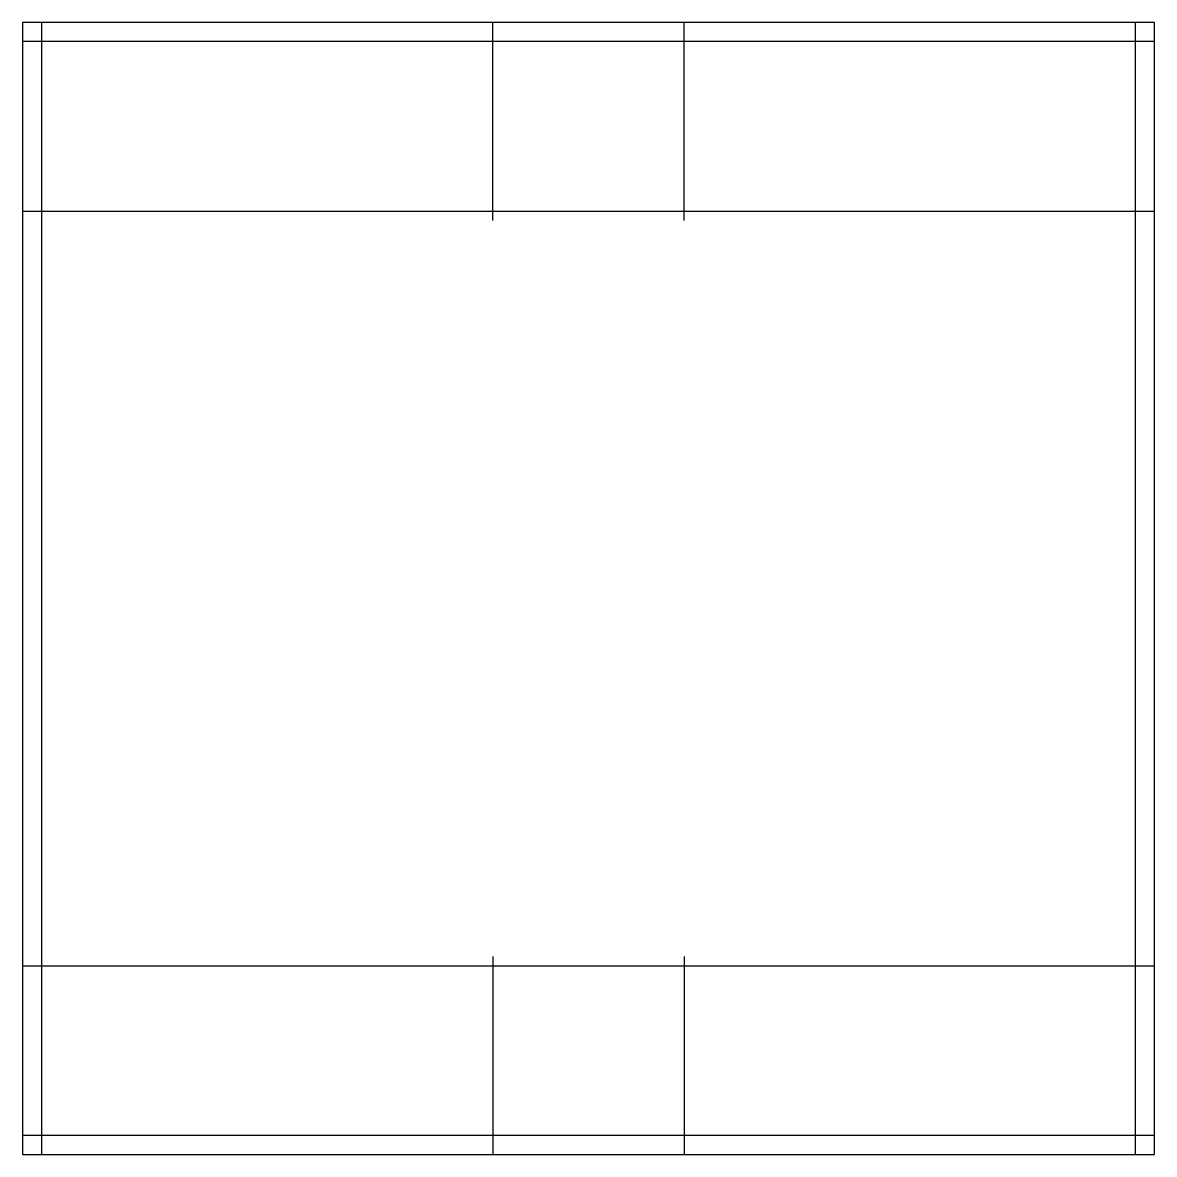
# Model space of a CAD drawing. Header units: inches. Extents: x 0 to 30, y 0 to 30.
import ezdxf

# ---------------------------------------------------------------- set-up
doc = ezdxf.new("R2010")
doc.units = ezdxf.units.IN
doc.header["$MEASUREMENT"] = 0
doc.layers.add('glassOutline', color=7, linetype='Continuous')
doc.layers.add('TC-etch-lines-laser', color=1, linetype='Continuous')

msp = doc.modelspace()

# ---------------------------------------------------------------- linework, layer by layer
at = {"layer": 'glassOutline'}
msp.add_lwpolyline([(0, 0), (30, 0), (30, 30), (0, 30)], close=True, dxfattribs=at)
at = {"layer": 'TC-etch-lines-laser', "color": 1}
for p, q in [((0.5, 30), (0.5, 0)), ((29.5, 0), (29.5, 30)), ((0, 25.003), (30, 25.003)), ((0, 4.997), (30, 4.997))]:
    msp.add_line(p, q, dxfattribs=at)
at = {"layer": 'TC-etch-lines-laser'}
for p, q in [((12.46, 24.753), (12.46, 30)), ((17.54, 24.753), (17.54, 30)), ((30, 29.5), (0, 29.5)), ((12.46, 5.247), (12.46, 0)), ((17.54, 5.247), (17.54, 0)), ((30, 0.5), (0, 0.5))]:
    msp.add_line(p, q, dxfattribs=at)

doc.saveas('drawing.dxf')
